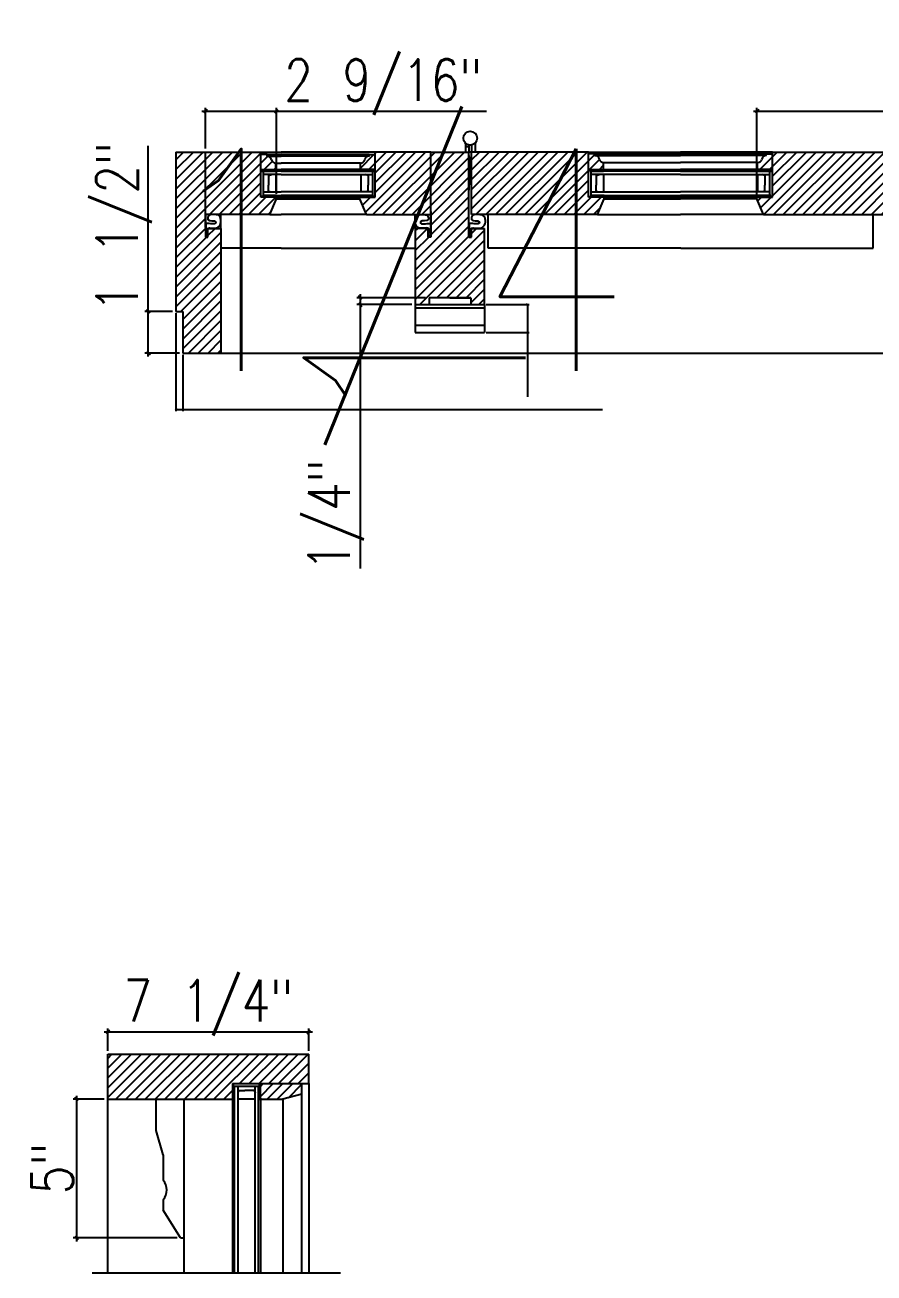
# Model space of a CAD drawing. Header units: inches. Extents: x 1985 to 11287, y 379 to 4336.
# Drawn here: x 7376.18 to 7406.79, y 3474.86 to 3519.86 of the extents above; entities that cross this region are included whole.
import ezdxf

# ---------------------------------------------------------------- set-up
doc = ezdxf.new("R2010")
doc.units = ezdxf.units.IN
doc.header["$MEASUREMENT"] = 0
doc.layers.get('0').update_dxf_attribs({"linetype": 'CONTINUOUS'})
doc.layers.get('Defpoints').update_dxf_attribs({"linetype": 'CONTINUOUS'})
for name, color, linetype in [('COTE1-1', 7, 'CONTINUOUS'), ('COTE1-1 99', 7, 'CONTINUOUS'), ('elevation', 7, 'CONTINUOUS'), ('glass-', 6, 'CONTINUOUS'), ('glazing tape', 7, 'CONTINUOUS'), ('hardware-', 94, 'CONTINUOUS'), ('hatch 99', 1, 'CONTINUOUS'), ('hatch-', 1, 'CONTINUOUS'), ('weatherstripping', 5, 'CONTINUOUS'), ('wood detail', 7, 'CONTINUOUS'), ('wood detail 99', 7, 'CONTINUOUS')]:
    doc.layers.add(name, color=color, linetype=linetype)
doc.styles.get("Standard").update_dxf_attribs({"font": 'txt.shx', "width": 0.8})
doc.dimstyles.new('Elevation', dxfattribs={"dimscale": 2, "dimtxt": 0.75, "dimasz": 0.0625, "dimexe": 0.0625, "dimexo": 0.0625, "dimgap": 0.0625, "dimtad": 1, "dimdec": 5, "dimzin": 0, "dimdsep": 46, "dimlunit": 5, "dimtxsty": 'Standard', "dimblk1": 'OBLIQUE', "dimblk2": 'OBLIQUE', "dimsah": 1, "dimcen": 2, "dimdle": 0.0625, "dimclrd": 1, "dimclre": 1, "dimadec": 1, "dimazin": 0, "dimtfac": 0.375, "dimtdec": 5, "dimtmove": 0, "dimatfit": 3, "dimldrblk": 'OBLIQUE', "dimfxl": 1, "dimfrac": 2, "dimtolj": 1, "dimtzin": 0, "dimarcsym": 0})
doc.dimstyles.new('Muntin', dxfattribs={"dimtxt": 0.125, "dimasz": 0.0625, "dimexe": 0.0625, "dimexo": 0.0625, "dimgap": 0.0625, "dimtad": 1, "dimdec": 5, "dimzin": 0, "dimdsep": 46, "dimlunit": 5, "dimtxsty": 'Standard', "dimblk": 'OBLIQUE', "dimcen": 0.125, "dimclrd": 1, "dimclre": 1, "dimadec": 1, "dimazin": 0, "dimtfac": 0.375, "dimtdec": 5, "dimtmove": 0, "dimatfit": 3, "dimldrblk": 'OBLIQUE', "dimfxl": 1, "dimfrac": 2, "dimtolj": 1, "dimtzin": 0, "dimarcsym": 0})

# ---------------------------------------------------------------- blocks, each defined once
blk = doc.blocks.new('_OBLIQUE')
at = {"color": 0, "linetype": 'ByBlock'}
blk.add_line((-0.5, -0.5), (0.5, 0.5), dxfattribs=at)
blk = doc.blocks.new('*D796')
at = {"layer": 'COTE1-1 99', "color": 1, "lineweight": -2}
for p, q in [((7388.268, 3510.147), (7388.268, 3509.772)), ((7390.624, 3510.022), (7388.143, 3510.022)), ((7390.124, 3509.772), (7388.143, 3509.772)), ((7388.268, 3509.772), (7388.268, 3500.256))]:
    blk.add_line(p, q, dxfattribs=at)
at = {"layer": 'Defpoints', "color": 0}
for p in [(7388.268, 3509.772), (7390.249, 3509.772), (7390.749, 3510.022)]:
    blk.add_point(p, dxfattribs=at)
at = {"layer": 'COTE1-1 99', "color": 1, "lineweight": -2, "xscale": 0.125, "yscale": 0.125, "zscale": 0.125}
for p, rotation in [((7388.268, 3510.022), 90), ((7388.268, 3509.772), 270)]:
    blk.add_blockref('_OBLIQUE', p, dxfattribs=dict(at, rotation=rotation))
at = {"layer": 'COTE1-1 99', "color": 0, "insert": (7387.393, 3502.181), "char_height": 1.5, "attachment_point": 5, "rotation": 90}
blk.add_mtext('\\A1;1/4"', dxfattribs=at)
blk = doc.blocks.new('*D797')
at = {"layer": 'COTE1-1', "color": 1, "lineweight": -2}
for p, q in [((7392.812, 3509.772), (7394.356, 3509.772)), ((7394.294, 3509.772), (7394.294, 3508.772)), ((7392.812, 3508.772), (7394.356, 3508.772)), ((7394.294, 3508.772), (7394.294, 3506.452))]:
    blk.add_line(p, q, dxfattribs=at)
at = {"layer": 'Defpoints', "color": 0}
for p in [(7392.749, 3509.772), (7392.749, 3508.772), (7394.294, 3508.772)]:
    blk.add_point(p, dxfattribs=at)
at = {"layer": 'COTE1-1', "color": 1, "lineweight": -2, "xscale": 0.0625, "yscale": 0.0625, "zscale": 0.0625}
for p, rotation in [((7394.294, 3509.772), 90), ((7394.294, 3508.772), 270)]:
    blk.add_blockref('_OBLIQUE', p, dxfattribs=dict(at, rotation=rotation))
at = {"layer": 'COTE1-1', "color": 0, "insert": (7390.231, 3507.581), "char_height": 8, "attachment_point": 5, "rotation": 90}
blk.add_mtext('\\A1;1', dxfattribs=at)
blk = doc.blocks.new('*D803')
at = {"layer": 'COTE1-1 99', "color": 1, "lineweight": -2}
for p, q in [((7379.167, 3482.873), (7379.167, 3483.673)), ((7386.417, 3482.873), (7386.417, 3483.673)), ((7379.042, 3483.548), (7386.542, 3483.548))]:
    blk.add_line(p, q, dxfattribs=at)
at = {"layer": 'Defpoints', "color": 0}
for p in [(7386.417, 3483.548), (7379.167, 3482.748), (7386.417, 3482.748)]:
    blk.add_point(p, dxfattribs=at)
at = {"layer": 'COTE1-1 99', "color": 1, "lineweight": -2, "xscale": 0.125, "yscale": 0.125, "zscale": 0.125, "rotation": 180}
blk.add_blockref('_OBLIQUE', (7379.167, 3483.548), dxfattribs=at)
at = {"layer": 'COTE1-1 99', "color": 1, "lineweight": -2, "xscale": 0.125, "yscale": 0.125, "zscale": 0.125}
blk.add_blockref('_OBLIQUE', (7386.417, 3483.548), dxfattribs=at)
at = {"layer": 'COTE1-1 99', "color": 0, "insert": (7382.792, 3484.423), "char_height": 1.5, "attachment_point": 5}
blk.add_mtext('\\A1;7 1/4"', dxfattribs=at)
blk = doc.blocks.new('*D812')
at = {"layer": 'COTE1-1 99', "color": 1, "lineweight": -2}
for p, q in [((7379.042, 3481.123), (7377.918, 3481.123)), ((7378.043, 3481.248), (7378.043, 3475.998)), ((7381.667, 3476.123), (7377.918, 3476.123))]:
    blk.add_line(p, q, dxfattribs=at)
at = {"layer": 'Defpoints', "color": 0}
for p in [(7379.167, 3481.123), (7378.043, 3476.123), (7381.792, 3476.123)]:
    blk.add_point(p, dxfattribs=at)
at = {"layer": 'COTE1-1 99', "color": 1, "lineweight": -2, "xscale": 0.125, "yscale": 0.125, "zscale": 0.125}
for p, rotation in [((7378.043, 3481.123), 90), ((7378.043, 3476.123), 270)]:
    blk.add_blockref('_OBLIQUE', p, dxfattribs=dict(at, rotation=rotation))
at = {"layer": 'COTE1-1 99', "color": 0, "insert": (7377.168, 3478.623), "char_height": 1.5, "attachment_point": 5, "rotation": 90}
blk.add_mtext('\\A1;5"', dxfattribs=at)
blk = doc.blocks.new('*D821')
at = {"layer": 'COTE1-1 99', "color": 1, "lineweight": -2}
for p, q in [((7402.569, 3513.741), (7402.569, 3516.87)), ((7407.445, 3515.397), (7407.445, 3516.87)), ((7402.444, 3516.745), (7407.445, 3516.745)), ((7407.445, 3516.745), (7414.22, 3516.745))]:
    blk.add_line(p, q, dxfattribs=at)
at = {"layer": 'Defpoints', "color": 0}
for p in [(7407.445, 3516.745), (7407.445, 3515.272), (7402.569, 3513.616)]:
    blk.add_point(p, dxfattribs=at)
at = {"layer": 'COTE1-1 99', "color": 1, "lineweight": -2, "xscale": 0.125, "yscale": 0.125, "zscale": 0.125, "rotation": 180}
blk.add_blockref('_OBLIQUE', (7402.569, 3516.745), dxfattribs=at)
at = {"layer": 'COTE1-1 99', "color": 1, "lineweight": -2, "xscale": 0.125, "yscale": 0.125, "zscale": 0.125}
blk.add_blockref('_OBLIQUE', (7407.445, 3516.745), dxfattribs=at)
at = {"layer": 'COTE1-1 99', "color": 0, "insert": (7410.895, 3517.62), "char_height": 1.5, "attachment_point": 5}
blk.add_mtext('\\A1;4 7/8"', dxfattribs=at)
blk = doc.blocks.new('*D822')
at = {"layer": 'COTE1-1 99', "color": 1, "lineweight": -2}
for p, q in [((7382.687, 3515.397), (7382.687, 3516.87)), ((7385.249, 3513.772), (7385.249, 3516.87)), ((7382.562, 3516.745), (7385.249, 3516.745)), ((7385.249, 3516.745), (7392.824, 3516.745))]:
    blk.add_line(p, q, dxfattribs=at)
at = {"layer": 'Defpoints', "color": 0}
for p in [(7385.249, 3516.745), (7382.687, 3515.272), (7385.249, 3513.647)]:
    blk.add_point(p, dxfattribs=at)
at = {"layer": 'COTE1-1 99', "color": 1, "lineweight": -2, "xscale": 0.125, "yscale": 0.125, "zscale": 0.125, "rotation": 180}
blk.add_blockref('_OBLIQUE', (7382.687, 3516.745), dxfattribs=at)
at = {"layer": 'COTE1-1 99', "color": 1, "lineweight": -2, "xscale": 0.125, "yscale": 0.125, "zscale": 0.125}
blk.add_blockref('_OBLIQUE', (7385.249, 3516.745), dxfattribs=at)
at = {"layer": 'COTE1-1 99', "color": 0, "insert": (7389.099, 3517.62), "char_height": 1.5, "attachment_point": 5}
blk.add_mtext('\\A1;2 9/16"', dxfattribs=at)
blk = doc.blocks.new('*D800')
at = {"layer": 'COTE1-1', "color": 1, "lineweight": -2}
for p, q in [((7381.624, 3509.46), (7381.624, 3505.93)), ((7381.874, 3507.96), (7381.874, 3505.93)), ((7381.624, 3505.993), (7381.874, 3505.993)), ((7381.874, 3505.993), (7396.995, 3505.993))]:
    blk.add_line(p, q, dxfattribs=at)
at = {"layer": 'Defpoints', "color": 0}
for p in [(7381.624, 3509.522), (7381.874, 3508.022), (7381.874, 3505.993)]:
    blk.add_point(p, dxfattribs=at)
at = {"layer": 'COTE1-1', "color": 1, "lineweight": -2, "xscale": 0.0625, "yscale": 0.0625, "zscale": 0.0625, "rotation": 180}
blk.add_blockref('_OBLIQUE', (7381.624, 3505.993), dxfattribs=at)
at = {"layer": 'COTE1-1', "color": 1, "lineweight": -2, "xscale": 0.0625, "yscale": 0.0625, "zscale": 0.0625}
blk.add_blockref('_OBLIQUE', (7381.874, 3505.993), dxfattribs=at)
at = {"layer": 'COTE1-1', "color": 0, "insert": (7389.466, 3510.055), "char_height": 8, "attachment_point": 5}
blk.add_mtext('\\A1;1/4', dxfattribs=at)
blk = doc.blocks.new('*D801')
at = {"layer": 'COTE1-1 99', "color": 1, "lineweight": -2}
for p, q in [((7380.628, 3509.522), (7380.628, 3515.497)), ((7381.499, 3509.522), (7380.503, 3509.522)), ((7380.628, 3507.897), (7380.628, 3509.522)), ((7381.749, 3508.022), (7380.503, 3508.022))]:
    blk.add_line(p, q, dxfattribs=at)
at = {"layer": 'Defpoints', "color": 0}
for p in [(7380.628, 3509.522), (7381.624, 3509.522), (7381.874, 3508.022)]:
    blk.add_point(p, dxfattribs=at)
at = {"layer": 'COTE1-1 99', "color": 1, "lineweight": -2, "xscale": 0.125, "yscale": 0.125, "zscale": 0.125}
for p, rotation in [((7380.628, 3509.522), 90), ((7380.628, 3508.022), 270)]:
    blk.add_blockref('_OBLIQUE', p, dxfattribs=dict(at, rotation=rotation))
at = {"layer": 'COTE1-1 99', "color": 0, "insert": (7379.753, 3512.572), "char_height": 1.5, "attachment_point": 5, "rotation": 90}
blk.add_mtext('\\A1;1 1/2"', dxfattribs=at)

msp = doc.modelspace()

# ---------------------------------------------------------------- hatches: boundary and pattern name
at = {"layer": 'glazing tape'}
h = msp.add_hatch(color=256, dxfattribs=at)
h.paths.add_polyline_path([(7385.225852, 3514.58496), (7385.225852, 3514.64746), (7384.725852, 3514.64746), (7384.725852, 3514.58496)])
h.paths.add_polyline_path([(7384.749352, 3513.70996), (7384.749352, 3513.64746), (7385.249352, 3513.64746), (7385.249352, 3513.70996)])
h = msp.add_hatch(color=256, dxfattribs=at)
h.paths.add_polyline_path([(7388.772932, 3514.58496), (7388.772932, 3514.64746), (7388.272932, 3514.64746), (7388.272932, 3514.58496)])
h.paths.add_polyline_path([(7388.749432, 3513.64746), (7388.749432, 3513.70996), (7388.249432, 3513.70996), (7388.249432, 3513.64746)])
h = msp.add_hatch(color=7, dxfattribs=at)
h.paths.add_polyline_path([(7397.039275, 3514.64746), (7396.539275, 3514.64746), (7396.539275, 3514.58496), (7397.039275, 3514.58496)])
h.paths.add_polyline_path([(7397.062775, 3513.70996), (7396.562775, 3513.70996), (7396.562775, 3513.64746), (7397.062775, 3513.64746)])
h = msp.add_hatch(color=7, dxfattribs=at)
h.paths.add_polyline_path([(7402.592265, 3514.64746), (7403.092265, 3514.64746), (7403.092265, 3514.58496), (7402.592265, 3514.58496)])
h.paths.add_polyline_path([(7402.568765, 3513.70996), (7403.068765, 3513.70996), (7403.068765, 3513.64746), (7402.568765, 3513.64746)])
h = msp.add_hatch(color=7, dxfattribs=at)
h.paths.add_polyline_path([(7384.667339, 3481.622986), (7384.604839, 3481.622986), (7384.604839, 3481.122986), (7384.667339, 3481.122986), (7384.667339, 3481.159878)])
h.paths.add_polyline_path([(7383.729839, 3481.622986), (7383.667339, 3481.622986), (7383.667339, 3481.122986), (7383.729839, 3481.122986)])
at = {"layer": 'hatch 99'}
h = msp.add_hatch(dxfattribs=at)
h.set_pattern_fill('ANSI31', color=256, scale=2, style=0)
h.set_pattern_definition([(45, (7407.15156, 1753.31132), (-0.176776695, 0.176776695), [])])
h.paths.add_polyline_path([(7385.225852, 3514.87396, -0.375199902), (7385.069602, 3514.99896, 0.375199902), (7384.913352, 3515.12396), (7384.913352, 3515.18646), (7384.686838, 3515.18646), (7384.686838, 3514.64746), (7385.225852, 3514.64746)], flags=17)
h.paths.add_polyline_path([(7384.686838, 3515.27246), (7382.686902, 3515.27246), (7382.686902, 3513.02246), (7385.008281, 3513.02246), (7385.249352, 3513.58496), (7385.249352, 3513.64746), (7384.686838, 3513.64746)])
edge = h.paths.add_edge_path()
edge.add_line((7382.686902, 3515.27246), (7381.624394, 3515.27246))
edge.add_line((7381.624394, 3515.27246), (7381.624394, 3509.52246))
edge.add_line((7381.624394, 3509.52246), (7381.874394, 3509.52246))
edge.add_line((7381.874394, 3509.52246), (7381.874394, 3508.02246))
edge.add_line((7381.874394, 3508.02246), (7383.249394, 3508.02246))
edge.add_line((7383.249394, 3508.02246), (7383.249394, 3512.52246))
edge.add_line((7383.249394, 3512.52246), (7382.782537, 3512.52246))
edge.add_spline(control_points=[(7382.95382, 3512.524136), (7382.881934, 3512.538713), (7382.754012, 3512.556351), (7382.714274, 3512.392268), (7382.805065, 3512.34917), (7382.767906, 3512.259716), (7382.697865, 3512.2155)], knot_values=[0.002756706, 0.002756706, 0.002756706, 0.002756706, 0.162430415, 0.217787302, 0.327082606, 0.496812861, 0.496812861, 0.496812861, 0.496812861], degree=3, periodic=0)
edge.add_line((7382.780564, 3512.521278), (7382.780564, 3512.209996))
edge.add_line((7382.780564, 3512.209996), (7382.686902, 3512.209996))
edge.add_line((7382.686902, 3512.209996), (7382.686902, 3513.02246))
edge.add_line((7382.686902, 3513.02246), (7382.686902, 3515.27246))
h = msp.add_hatch(dxfattribs=at)
h.set_pattern_fill('ANSI31', color=256, scale=2, style=0)
h.set_pattern_definition([(45, (7425.7688, 1753.31132), (-0.176776695, 0.176776695), [])])
h.paths.add_polyline_path([(7388.811946, 3514.64746), (7388.811946, 3515.18646), (7388.585432, 3515.18646), (7388.585432, 3515.12396), (7388.57231, 3515.12396, 0.350781059), (7388.429182, 3514.99896, -0.375199902), (7388.272932, 3514.87396), (7388.272932, 3514.64746)], flags=17)
h.paths.add_polyline_path([(7388.811946, 3515.27246), (7388.811946, 3513.64746), (7388.249432, 3513.64746), (7388.249432, 3513.58496), (7388.490503, 3513.02246), (7390.811882, 3513.02246), (7390.811882, 3515.27246)])
h.paths.add_polyline_path([(7392.187798, 3515.14746), (7392.187798, 3515.27246), (7390.811882, 3515.27246), (7390.811882, 3512.550771), (7390.811882, 3512.209996), (7390.71822, 3512.209996), (7390.71822, 3512.52246), (7390.24939, 3512.52246), (7390.24939, 3509.77246), (7390.74939, 3509.77246), (7390.74939, 3510.02246), (7392.24939, 3510.02246), (7392.24939, 3509.77246), (7392.74939, 3509.77246), (7392.74939, 3512.52246), (7392.28056, 3512.52246), (7392.28056, 3512.209996), (7392.187798, 3512.209996), (7392.187798, 3513.89746)])
h = msp.add_hatch(dxfattribs=at)
h.set_pattern_fill('ANSI31', color=256, scale=2, style=0)
h.set_pattern_definition([(45, (7414.01424, 1765.06588), (-0.176776695, 0.176776695), [])])
h.paths.add_polyline_path([(7392.281524, 3515.27246), (7392.281524, 3513.02246), (7396.821704, 3513.02246), (7397.062775, 3513.58496), (7397.062775, 3513.64746), (7396.500261, 3513.64746), (7396.500261, 3515.27246)])
h.paths.add_polyline_path([(7397.039275, 3514.89746, -0.375199902), (7396.883025, 3515.02246, 0.375199902), (7396.726775, 3515.14746), (7396.726775, 3515.20996), (7396.500261, 3515.20996), (7396.500261, 3514.64746), (7397.039275, 3514.64746)], flags=17)
h = msp.add_hatch(dxfattribs=at)
h.set_pattern_fill('ANSI31', color=256, scale=2, style=0)
h.set_pattern_definition([(45, (7395.397, 1765.06588), (-0.176776695, 0.176776695), [])])
h.paths.add_polyline_path([(7402.904765, 3515.14746), (7402.891643, 3515.14746, 0.350781059), (7402.748515, 3515.02246, -0.375199902), (7402.592265, 3514.89746), (7402.592265, 3514.64746), (7403.131279, 3514.64746), (7403.131279, 3515.20996), (7402.904765, 3515.20996)], flags=17)
h.paths.add_polyline_path([(7403.131279, 3513.64746), (7402.568765, 3513.64746), (7402.568765, 3513.58496), (7402.809836, 3513.02246), (7407.350015, 3513.02246), (7407.350015, 3515.27246), (7403.131279, 3515.27246)])
at = {"layer": 'hatch-'}
h = msp.add_hatch(dxfattribs=at)
h.set_pattern_fill('ANSI31', color=256, scale=2, style=0)
h.set_pattern_definition([(45, (7419.38655, 1821.87047), (-0.176776695, 0.176776695), [])])
h.paths.add_polyline_path([(7383.667339, 3481.122986), (7383.667339, 3481.685478), (7386.417351, 3481.685478), (7386.417351, 3482.747986), (7379.167351, 3482.747986), (7379.167351, 3481.122986)])
h = msp.add_hatch(dxfattribs=at)
h.set_pattern_fill('ANSI31', color=1, scale=2, style=0)
h.set_pattern_definition([(45, (7716.29407, 4008.7198), (-0.1767767, 0.1767767), [])])
h.paths.add_polyline_path([(7386.167339, 3481.685478), (7384.667339, 3481.685478), (7384.667339, 3481.159878), (7384.667339, 3481.122986), (7385.47916, 3481.122986), (7386.167339, 3481.310478)])

# ---------------------------------------------------------------- linework, layer by layer
at = {"layer": 'COTE1-1'}
for p, q in [((7392.24939, 3510.02246), (7390.74939, 3510.02246)), ((7390.74939, 3510.02246), (7390.74939, 3509.77246)), ((7391.49939, 3510.02246), (7392.24939, 3510.02246)), ((7392.24939, 3510.02246), (7392.24939, 3509.77246))]:
    msp.add_line(p, q, dxfattribs=at)
at = {"layer": 'elevation'}
for p, q in [((7381.917351, 3474.855372), (7381.917351, 3481.122986)), ((7381.167351, 3479.117411), (7380.917351, 3479.997986))]:
    msp.add_line(p, q, dxfattribs=at)
at = {"layer": 'glass-', "color": 6}
for p, q in [((7385.424027, 3514.58496), (7384.725852, 3514.58496)), ((7384.780538, 3513.70996), (7384.780538, 3514.58496)), ((7385.424027, 3514.45996), (7384.780538, 3514.45996)), ((7384.961472, 3514.429969), (7385.069255, 3514.45996)), ((7384.961472, 3514.429969), (7384.961472, 3514.08496)), ((7385.225852, 3514.45996), (7385.225852, 3513.83496)), ((7385.424027, 3514.58496), (7388.772932, 3514.58496)), ((7385.424027, 3514.45996), (7388.718246, 3514.45996)), ((7388.285146, 3514.45996), (7388.285146, 3513.83496)), ((7388.549526, 3514.429969), (7388.441743, 3514.45996)), ((7388.549526, 3514.429969), (7388.549526, 3514.08496)), ((7388.718246, 3513.70996), (7388.718246, 3514.58496)), ((7399.80715, 3514.58496), (7396.539275, 3514.58496)), ((7396.593961, 3513.70996), (7396.593961, 3514.58496)), ((7399.80715, 3514.45996), (7396.593961, 3514.45996)), ((7396.774895, 3514.429969), (7396.882678, 3514.45996)), ((7396.774895, 3514.429969), (7396.774895, 3514.08496)), ((7397.039275, 3514.45996), (7397.039275, 3513.83496)), ((7399.80715, 3514.58496), (7403.092265, 3514.58496)), ((7399.80715, 3514.45996), (7403.037579, 3514.45996)), ((7402.592265, 3514.45996), (7402.592265, 3513.83496)), ((7402.856645, 3514.429969), (7402.748862, 3514.45996)), ((7402.856645, 3514.429969), (7402.856645, 3514.08496)), ((7403.037579, 3513.70996), (7403.037579, 3514.58496)), ((7384.749352, 3513.70996), (7385.424027, 3513.70996)), ((7384.780538, 3513.83496), (7385.424027, 3513.83496)), ((7384.961472, 3513.864951), (7384.961472, 3514.08496)), ((7384.961472, 3513.864951), (7385.069255, 3513.83496)), ((7388.718246, 3513.83496), (7385.424027, 3513.83496)), ((7388.749432, 3513.70996), (7385.424027, 3513.70996)), ((7388.549526, 3513.864951), (7388.441743, 3513.83496)), ((7388.549526, 3513.864951), (7388.549526, 3514.08496)), ((7396.562775, 3513.70996), (7399.80715, 3513.70996)), ((7396.593961, 3513.83496), (7399.80715, 3513.83496)), ((7396.774895, 3513.864951), (7396.774895, 3514.08496)), ((7396.774895, 3513.864951), (7396.882678, 3513.83496)), ((7403.037579, 3513.83496), (7399.80715, 3513.83496)), ((7403.068765, 3513.70996), (7399.80715, 3513.70996)), ((7402.856645, 3513.864951), (7402.748862, 3513.83496)), ((7402.856645, 3513.864951), (7402.856645, 3514.08496)), ((7383.729839, 3481.622986), (7383.729839, 3474.855372)), ((7383.729839, 3481.591778), (7384.604839, 3481.591778)), ((7383.854839, 3481.591778), (7383.854839, 3474.855372)), ((7383.884831, 3481.435458), (7383.854839, 3481.342075)), ((7383.884831, 3481.435458), (7384.104839, 3481.435458)), ((7384.449848, 3481.435458), (7384.104839, 3481.435458)), ((7384.449848, 3481.435458), (7384.479839, 3481.342075)), ((7384.479839, 3474.855372), (7384.479839, 3481.591778)), ((7384.604839, 3474.855372), (7384.604839, 3481.622986)), ((7384.479839, 3481.122986), (7383.854839, 3481.122986))]:
    msp.add_line(p, q, dxfattribs=at)
at = {"layer": 'glazing tape', "color": 7}
for p, q in [((7384.725852, 3514.64746), (7384.725852, 3514.58496)), ((7385.225852, 3514.64746), (7385.225852, 3514.58496)), ((7388.272932, 3514.64746), (7388.272932, 3514.58496)), ((7388.772932, 3514.64746), (7388.772932, 3514.58496)), ((7396.539275, 3514.64746), (7396.539275, 3514.58496)), ((7397.039275, 3514.64746), (7397.039275, 3514.58496)), ((7402.592265, 3514.64746), (7402.592265, 3514.58496)), ((7403.092265, 3514.64746), (7403.092265, 3514.58496)), ((7384.604839, 3481.622986), (7384.667339, 3481.622986)), ((7384.604839, 3481.122986), (7384.667339, 3481.122986))]:
    msp.add_line(p, q, dxfattribs=at)
at = {"layer": 'glazing tape'}
for p, q in [((7384.725852, 3514.58496), (7385.225852, 3514.58496)), ((7388.272932, 3514.58496), (7388.772932, 3514.58496)), ((7396.539275, 3514.58496), (7397.039275, 3514.58496)), ((7403.092265, 3514.58496), (7402.592265, 3514.58496)), ((7384.749352, 3513.70996), (7384.749352, 3513.64746)), ((7385.249352, 3513.70996), (7384.749352, 3513.70996)), ((7385.249352, 3513.70996), (7385.249352, 3513.64746)), ((7388.249432, 3513.70996), (7388.249432, 3513.64746)), ((7388.249432, 3513.70996), (7388.749432, 3513.70996)), ((7388.749432, 3513.70996), (7388.749432, 3513.64746)), ((7396.562775, 3513.70996), (7396.562775, 3513.64746)), ((7397.062775, 3513.70996), (7396.562775, 3513.70996)), ((7397.062775, 3513.70996), (7397.062775, 3513.64746)), ((7402.568765, 3513.70996), (7402.568765, 3513.64746)), ((7402.568765, 3513.70996), (7403.068765, 3513.70996)), ((7403.068765, 3513.70996), (7403.068765, 3513.64746)), ((7383.667339, 3481.622986), (7383.729839, 3481.622986)), ((7383.729839, 3481.124164), (7383.729839, 3481.622986)), ((7384.604839, 3481.622986), (7384.604839, 3481.122986)), ((7383.667339, 3481.122986), (7383.729839, 3481.122986))]:
    msp.add_line(p, q, dxfattribs=at)
at = {"layer": 'glazing tape', "color": 0}
msp.add_line((7383.729839, 3481.622986), (7383.729839, 3481.122986), dxfattribs=at)
at = {"layer": 'hardware-', "color": 94}
for p, q in [((7392.062798, 3515.565747), (7392.062798, 3515.27246)), ((7392.187798, 3515.526892), (7392.187798, 3515.27246)), ((7392.281524, 3515.526892), (7392.281524, 3515.27246)), ((7392.406524, 3515.565747), (7392.406524, 3515.27246)), ((7392.187798, 3515.45996), (7392.062798, 3515.45996))]:
    msp.add_line(p, q, dxfattribs=at)
msp.add_circle((7392.234661, 3515.77246), 0.25, dxfattribs=at)
for centre, start, end in [((7392.000298, 3515.565747), 0, 41.4128763), ((7392.469024, 3515.565747), 138.5871237, 180)]:
    msp.add_arc(centre, 0.0625, start, end, dxfattribs=at)
at = {"layer": 'weatherstripping', "color": 5, "lineweight": 30}
msp.add_line((7392.187798, 3513.89746), (7392.187798, 3515.14746), dxfattribs=at)
at = {"layer": 'weatherstripping', "color": 5}
for p, q in [((7382.697865, 3512.689287), (7382.697865, 3512.2155)), ((7390.800919, 3512.689287), (7390.800919, 3512.2155)), ((7392.197862, 3512.689287), (7392.197862, 3512.2155))]:
    msp.add_line(p, q, dxfattribs=at)
for centre, start, end in [((7383.081166, 3512.739413), 68.1531508, 90.3367326), ((7390.417618, 3512.739413), 89.6632674, 111.8468492), ((7392.581162, 3512.739413), 68.1531508, 90.3367326)]:
    msp.add_arc(centre, 0.272391, start, end, dxfattribs=at)
at = {"layer": 'weatherstripping', "color": 5, "lineweight": 30}
msp.add_spline([(7392.188349, 3515.110026), (7392.25867, 3514.855356), (7392.260475, 3514.498322), (7392.231487, 3514.09009)], degree=3, dxfattribs=at)
at = {"layer": 'weatherstripping', "color": 5}
for points, knots in [([(7383.079565, 3513.0118), (7382.942556, 3513.022875), (7382.848273, 3513.016179), (7382.78597, 3512.972437), (7382.740961, 3512.744157), (7383.063922, 3512.84009), (7383.065559, 3512.615251), (7382.753808, 3512.737664), (7382.697865, 3512.689287)], [0, 0, 0, 0, 0.083614321, 0.208464293, 0.316031641, 0.607589822, 0.683535209, 1.009413891, 1.009413891, 1.009413891, 1.009413891]), ([(7382.95382, 3512.524136), (7383.054056, 3512.527557), (7383.27693, 3512.551785), (7383.249394, 3512.940812), (7383.18253, 3512.992242)], [0, 0, 0, 0, 0.2460489598, 0.6041502785, 0.6041502785, 0.6041502785, 0.6041502785]), ([(7390.544964, 3512.524136), (7390.444728, 3512.527557), (7390.209022, 3512.527337), (7390.24939, 3512.940812), (7390.316254, 3512.992242)], [0, 0, 0, 0, 0.2460489598, 0.6041502785, 0.6041502785, 0.6041502785, 0.6041502785]), ([(7390.419219, 3513.0118), (7390.556228, 3513.022875), (7390.650511, 3513.016179), (7390.712814, 3512.972437), (7390.757823, 3512.744157), (7390.434862, 3512.84009), (7390.433225, 3512.615251), (7390.744976, 3512.737664), (7390.800919, 3512.689287)], [0, 0, 0, 0, 0.083614321, 0.208464293, 0.316031641, 0.607589822, 0.683535209, 1.009413891, 1.009413891, 1.009413891, 1.009413891]), ([(7392.579561, 3513.0118), (7392.442552, 3513.022875), (7392.34827, 3513.016179), (7392.285967, 3512.972437), (7392.240958, 3512.744157), (7392.563918, 3512.84009), (7392.565555, 3512.615251), (7392.253804, 3512.737664), (7392.197862, 3512.689287)], [0, 0, 0, 0, 0.083614321, 0.208464293, 0.316031641, 0.607589822, 0.683535209, 1.009413891, 1.009413891, 1.009413891, 1.009413891]), ([(7392.453816, 3512.524136), (7392.554052, 3512.527557), (7392.80349, 3512.527337), (7392.810047, 3512.940812), (7392.682526, 3512.992242)], [0, 0, 0, 0, 0.2460489598, 0.6041502785, 0.6041502785, 0.6041502785, 0.6041502785]), ([(7382.697865, 3512.2155), (7382.767906, 3512.259716), (7382.805065, 3512.34917), (7382.714274, 3512.392268), (7382.754012, 3512.556351), (7382.881934, 3512.538713), (7382.95382, 3512.524136)], [0.0027567057, 0.0027567057, 0.0027567057, 0.0027567057, 0.1724869609, 0.2817822642, 0.3371391511, 0.4968128609, 0.4968128609, 0.4968128609, 0.4968128609]), ([(7390.800919, 3512.2155), (7390.730878, 3512.259716), (7390.693719, 3512.34917), (7390.78451, 3512.392268), (7390.744772, 3512.556351), (7390.61685, 3512.538713), (7390.544964, 3512.524136)], [0.0027567057, 0.0027567057, 0.0027567057, 0.0027567057, 0.1724869609, 0.2817822642, 0.3371391511, 0.4968128609, 0.4968128609, 0.4968128609, 0.4968128609]), ([(7392.197862, 3512.2155), (7392.267902, 3512.259716), (7392.305061, 3512.34917), (7392.21427, 3512.392268), (7392.254008, 3512.556351), (7392.38193, 3512.538713), (7392.453816, 3512.524136)], [0.0027567057, 0.0027567057, 0.0027567057, 0.0027567057, 0.1724869609, 0.2817822642, 0.3371391511, 0.4968128609, 0.4968128609, 0.4968128609, 0.4968128609])]:
    msp.add_open_spline(points, degree=3, knots=knots, dxfattribs=at)
at = {"layer": 'wood detail'}
for p, q in [((7381.624394, 3515.27246), (7382.686902, 3515.27246)), ((7382.686902, 3513.02246), (7382.686902, 3515.27246)), ((7384.686838, 3515.27246), (7385.424027, 3515.27246)), ((7384.913352, 3515.18646), (7385.424027, 3515.18646)), ((7384.913352, 3515.12396), (7385.424027, 3515.12396)), ((7388.811946, 3515.27246), (7385.424027, 3515.27246)), ((7388.585432, 3515.18646), (7385.424027, 3515.18646)), ((7388.585432, 3515.12396), (7385.424027, 3515.12396)), ((7390.811882, 3513.02246), (7390.811882, 3515.27246)), ((7392.187798, 3515.14746), (7392.187798, 3513.89746)), ((7392.281524, 3513.02246), (7392.281524, 3515.27246)), ((7396.500261, 3515.27246), (7399.80715, 3515.27246)), ((7396.726775, 3515.20996), (7399.80715, 3515.20996)), ((7396.726775, 3515.14746), (7399.80715, 3515.14746)), ((7403.131279, 3515.27246), (7399.80715, 3515.27246)), ((7402.904765, 3515.20996), (7399.80715, 3515.20996)), ((7402.904765, 3515.14746), (7399.80715, 3515.14746)), ((7385.225852, 3514.87396), (7385.424027, 3514.87396)), ((7385.225852, 3514.64746), (7385.424027, 3514.64746)), ((7388.272932, 3514.87396), (7385.424027, 3514.87396)), ((7388.272932, 3514.64746), (7385.424027, 3514.64746)), ((7397.039275, 3514.89746), (7399.80715, 3514.89746)), ((7397.039275, 3514.64746), (7399.80715, 3514.64746)), ((7402.592265, 3514.89746), (7399.80715, 3514.89746)), ((7402.592265, 3514.64746), (7399.80715, 3514.64746)), ((7385.249352, 3513.64746), (7384.686838, 3513.64746)), ((7385.249352, 3513.58496), (7385.249352, 3513.64746)), ((7385.424027, 3513.64746), (7385.249352, 3513.64746)), ((7385.424027, 3513.64746), (7388.249432, 3513.64746)), ((7388.249432, 3513.58496), (7388.249432, 3513.64746)), ((7388.249432, 3513.64746), (7388.811946, 3513.64746)), ((7397.062775, 3513.64746), (7396.500261, 3513.64746)), ((7397.062775, 3513.58496), (7397.062775, 3513.64746)), ((7399.80715, 3513.64746), (7397.062775, 3513.64746)), ((7399.80715, 3513.64746), (7402.568765, 3513.64746)), ((7402.568765, 3513.58496), (7402.568765, 3513.64746)), ((7402.568765, 3513.64746), (7403.131279, 3513.64746)), ((7385.008281, 3513.02246), (7385.424027, 3513.02246)), ((7388.490503, 3513.02246), (7385.424027, 3513.02246)), ((7396.821704, 3513.02246), (7399.80715, 3513.02246)), ((7402.809836, 3513.02246), (7399.80715, 3513.02246)), ((7383.249394, 3512.52246), (7383.249394, 3508.02246)), ((7390.24939, 3512.52246), (7390.24939, 3509.77246)), ((7390.24939, 3509.77246), (7392.74939, 3509.77246)), ((7390.24939, 3509.77246), (7390.24939, 3508.77246)), ((7392.74939, 3509.77246), (7392.74939, 3508.77246)), ((7381.624394, 3509.52246), (7381.874394, 3509.52246)), ((7392.74939, 3509.64746), (7390.24939, 3509.64746)), ((7392.74939, 3509.02246), (7390.24939, 3509.02246)), ((7381.624394, 3508.02246), (7381.624394, 3508.02246)), ((7381.874394, 3508.02246), (7417.382146, 3508.02246)), ((7383.667339, 3481.685478), (7383.667339, 3481.122986)), ((7386.417351, 3481.685478), (7386.417351, 3474.855372)), ((7381.167351, 3479.117411), (7381.167351, 3478.205092)), ((7381.167351, 3477.497986), (7381.167351, 3477.122986)), ((7381.792351, 3476.122986), (7381.167351, 3477.122986)), ((7381.792351, 3476.122986), (7381.917351, 3476.122986)), ((7387.560605, 3474.855372), (7378.605626, 3474.855372))]:
    msp.add_line(p, q, dxfattribs=at)
at = {"layer": 'wood detail', "color": 0}
for p, q in [((7381.624394, 3515.27246), (7381.624394, 3509.52246)), ((7382.686902, 3512.550771), (7382.686902, 3515.27246)), ((7382.686902, 3515.27246), (7384.686838, 3515.27246)), ((7390.811882, 3515.27246), (7388.811946, 3515.27246)), ((7390.811882, 3512.550771), (7390.811882, 3515.27246)), ((7381.624394, 3514.77246), (7381.624394, 3513.45996)), ((7381.624394, 3514.77246), (7381.624394, 3513.45996)), ((7381.624394, 3514.33496), (7381.624394, 3513.45996)), ((7381.624394, 3514.33496), (7381.624394, 3513.45996)), ((7382.686902, 3513.02246), (7382.686902, 3512.209996)), ((7385.008281, 3513.02246), (7382.686902, 3513.02246)), ((7383.249394, 3512.52246), (7383.249394, 3513.02246)), ((7388.490503, 3513.02246), (7390.811882, 3513.02246)), ((7390.811882, 3513.132722), (7390.811882, 3512.209996)), ((7396.821704, 3513.02246), (7392.281524, 3513.02246)), ((7392.875035, 3511.80346), (7392.875035, 3513.02246)), ((7402.809836, 3513.02246), (7407.350015, 3513.02246)), ((7406.756505, 3511.80346), (7406.756505, 3513.02246)), ((7382.780564, 3512.209996), (7382.780564, 3512.52246)), ((7382.780564, 3512.52246), (7383.249394, 3512.52246)), ((7390.71822, 3512.52246), (7390.24939, 3512.52246)), ((7390.71822, 3512.209996), (7390.71822, 3512.52246)), ((7392.28056, 3512.52246), (7392.74939, 3512.52246)), ((7392.28056, 3512.209996), (7392.28056, 3512.52246)), ((7392.74939, 3509.77246), (7392.74939, 3512.52246)), ((7382.686902, 3512.209996), (7382.780564, 3512.209996)), ((7390.811882, 3512.209996), (7390.71822, 3512.209996)), ((7392.186898, 3512.209996), (7392.28056, 3512.209996)), ((7385.424027, 3511.80346), (7383.249394, 3511.80346)), ((7385.424027, 3511.80346), (7390.24939, 3511.80346)), ((7399.82439, 3511.80346), (7392.875035, 3511.80346)), ((7399.82439, 3511.80346), (7406.756505, 3511.80346)), ((7381.874394, 3509.52246), (7381.874394, 3508.02246)), ((7379.167351, 3482.747986), (7386.417351, 3482.747986)), ((7379.167351, 3474.855372), (7379.167351, 3482.747986)), ((7386.417351, 3481.685478), (7386.417351, 3482.747986)), ((7386.417351, 3481.800895), (7386.417351, 3482.273586)), ((7383.667339, 3481.685478), (7386.417351, 3481.685478)), ((7379.167351, 3481.122986), (7383.667339, 3481.122986))]:
    msp.add_line(p, q, dxfattribs=at)
at = {"layer": 'wood detail', "color": 7}
for p, q in [((7384.686838, 3513.64746), (7384.686838, 3515.27246)), ((7384.913352, 3515.18646), (7384.686838, 3515.18646)), ((7384.913352, 3515.12396), (7384.913352, 3515.18646)), ((7388.585432, 3515.12396), (7388.585432, 3515.18646)), ((7388.585432, 3515.18646), (7388.811946, 3515.18646)), ((7388.811946, 3513.64746), (7388.811946, 3515.27246)), ((7390.811882, 3515.27246), (7392.186898, 3515.27246)), ((7396.500261, 3515.27246), (7392.186898, 3515.27246)), ((7392.187798, 3515.14746), (7392.187798, 3515.27246)), ((7396.500261, 3513.64746), (7396.500261, 3515.27246)), ((7396.726775, 3515.20996), (7396.500261, 3515.20996)), ((7396.726775, 3515.14746), (7396.726775, 3515.20996)), ((7402.904765, 3515.14746), (7402.904765, 3515.20996)), ((7402.904765, 3515.20996), (7403.131279, 3515.20996)), ((7403.131279, 3515.27246), (7407.444642, 3515.27246)), ((7403.131279, 3513.64746), (7403.131279, 3515.27246)), ((7384.686838, 3514.64746), (7385.225852, 3514.64746)), ((7385.225852, 3514.64746), (7385.225852, 3514.87396)), ((7388.272932, 3514.64746), (7388.272932, 3514.87396)), ((7388.811946, 3514.64746), (7388.272932, 3514.64746)), ((7396.500261, 3514.64746), (7397.039275, 3514.64746)), ((7397.039275, 3514.64746), (7397.039275, 3514.89746)), ((7402.592265, 3514.64746), (7402.592265, 3514.89746)), ((7403.131279, 3514.64746), (7402.592265, 3514.64746)), ((7392.187798, 3512.209984), (7392.187798, 3513.89746)), ((7385.008281, 3513.02246), (7385.249352, 3513.58496)), ((7385.249352, 3513.58496), (7385.424027, 3513.58496)), ((7385.424027, 3513.58496), (7388.249432, 3513.58496)), ((7388.490503, 3513.02246), (7388.249432, 3513.58496)), ((7396.821704, 3513.02246), (7397.062775, 3513.58496)), ((7397.062775, 3513.58496), (7399.80715, 3513.58496)), ((7402.568765, 3513.58496), (7399.80715, 3513.58496)), ((7402.809836, 3513.02246), (7402.568765, 3513.58496)), ((7390.24939, 3512.52246), (7390.24939, 3513.02246)), ((7384.667339, 3481.159878), (7384.667339, 3481.685478)), ((7386.167339, 3481.310478), (7385.47916, 3481.122986)), ((7386.167339, 3474.855372), (7386.167339, 3481.685478)), ((7383.667339, 3481.122986), (7383.667339, 3474.855372)), ((7384.667339, 3481.159878), (7384.667339, 3474.855372)), ((7384.667339, 3481.122986), (7385.47916, 3481.122986)), ((7385.47916, 3481.122986), (7385.47916, 3474.855372))]:
    msp.add_line(p, q, dxfattribs=at)
for centre, start, end in [((7384.919913, 3514.972005), 10.2080197, 92.4723638), ((7388.578871, 3514.972005), 87.5276362, 169.7919803), ((7396.733336, 3514.995505), 10.2080197, 92.4723638), ((7402.898204, 3514.995505), 87.5276362, 169.7919803), ((7385.219291, 3515.025915), 190.2080197, 272.4723638), ((7388.279493, 3515.025915), 267.5276362, 349.7919803), ((7397.032714, 3515.049415), 190.2080197, 272.4723638), ((7402.598826, 3515.049415), 267.5276362, 349.7919803)]:
    msp.add_arc(centre, 0.152097, start, end, dxfattribs=at)
at = {"layer": 'wood detail'}
msp.add_arc((7380.729851, 3477.851539), 0.5625, 321.0575587, 38.9424413, dxfattribs=at)
at = {"layer": 'wood detail 99'}
for p, q in [((7390.24939, 3508.77246), (7392.74939, 3508.77246)), ((7380.917351, 3479.997986), (7380.917351, 3481.122986))]:
    msp.add_line(p, q, dxfattribs=at)

# ---------------------------------------------------------------- dimensions: what is measured, and where the dimension line sits
at = {"layer": 'COTE1-1'}
dim = msp.add_linear_dim(base=(7381.874394, 3505.992559), p1=(7381.624394, 3509.52246), p2=(7381.874394, 3508.02246), dimstyle='Muntin', override={"dimtxt": 8}, dxfattribs=at)
dim.commit()
dim.dimension.update_dxf_attribs({"geometry": '*D800', "text_midpoint": (7389.466061, 3510.055059)})
dim = msp.add_linear_dim(base=(7394.293571, 3508.77246), p1=(7392.74939, 3509.77246), p2=(7392.74939, 3508.77246), angle=90, dimstyle='Muntin', override={"dimtxt": 8}, dxfattribs=at)
dim.commit()
dim.dimension.update_dxf_attribs({"geometry": '*D797', "text_midpoint": (7394.293571, 3507.580793), "dimtype": 160})
at = {"layer": 'COTE1-1 99'}
for base, p1, p2, picture, middle in [((7385.249352, 3516.7449), (7382.686902, 3515.27246), (7385.249352, 3513.64746), '*D822', (7389.099352, 3517.6199)), ((7407.444642, 3516.7449), (7402.568765, 3513.61621), (7407.444642, 3515.27246), '*D821', (7410.894642, 3517.6199)), ((7386.417351, 3483.547788), (7379.167351, 3482.747986), (7386.417351, 3482.747986), '*D803', (7382.792351, 3484.422788))]:
    dim = msp.add_linear_dim(base=base, p1=p1, p2=p2, dimstyle='Elevation', override={"dimpost": '"'}, dxfattribs=at)
    dim.commit()
    dim.dimension.update_dxf_attribs({"geometry": picture, "text_midpoint": middle})
for base, p1, p2, picture, middle in [((7380.627667, 3509.52246), (7381.874394, 3508.02246), (7381.624394, 3509.52246), '*D801', (7379.752667, 3512.57246)), ((7378.042922, 3476.122986), (7379.167351, 3481.122986), (7381.792351, 3476.122986), '*D812', (7377.167922, 3478.622986))]:
    dim = msp.add_linear_dim(base=base, p1=p1, p2=p2, angle=90, dimstyle='Elevation', override={"dimpost": '"'}, dxfattribs=at)
    dim.commit()
    dim.dimension.update_dxf_attribs({"geometry": picture, "text_midpoint": middle})
dim = msp.add_linear_dim(base=(7388.267709, 3509.77246), p1=(7390.74939, 3510.02246), p2=(7390.24939, 3509.77246), angle=90, dimstyle='Elevation', override={"dimpost": '"'}, dxfattribs=at)
dim.commit()
dim.dimension.update_dxf_attribs({"geometry": '*D796', "text_midpoint": (7388.267709, 3502.180793), "dimtype": 160})

doc.saveas('drawing.dxf')
